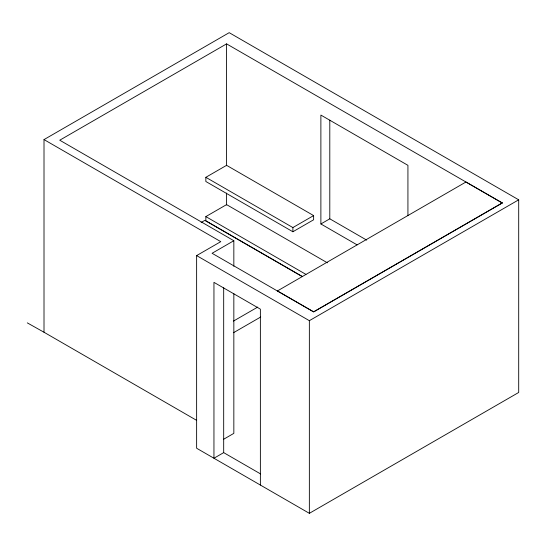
<?xml version="1.0" encoding="UTF-8"?>
<svg xmlns="http://www.w3.org/2000/svg" width="546" height="546" viewBox="0 0 546 546"><rect width="100%" height="100%" fill="white"/><g stroke="black" fill="none" stroke-linecap="round" stroke-linejoin="round"><path stroke-width="0.82" d="M44.008 139.592L229.197 32.671L518.7 199.816L518.7 392.465L309.357 513.329L196.628 448.246L196.628 255.596L220.782 241.653L44.008 139.592L44.008 332.241L196.478 420.27M277.361 290.97L465.963 182.002L502.231 202.941L226.583 43.878L59.746 140.206L233.838 240.718L233.838 266.291M205.842 177.314L226.583 165.336L313.629 215.588L313.629 219.779L292.888 231.757L205.842 181.497L205.842 177.314L292.888 227.566L313.629 215.588M302.245 276.44L205.842 220.782L205.842 216.598L226.583 204.62L327.402 262.824M201.14 222.488L204.825 220.366L301.965 276.447M233.838 240.718L212.08 253.283L313.629 311.909L502.231 203.023M407.93 215.527L407.93 165.336L320.884 115.076L320.884 223.962L329.798 218.823L366.68 240.117M233.47 321.089L257.773 307.057M233.47 332.732L260.722 317.001M277.361 290.888L313.629 311.827L502.231 202.941M196.628 255.596L309.357 320.679L518.7 199.816M223.683 439.23L233.838 433.367L233.838 293.564M260.531 473.901L223.683 452.627L213.95 458.251L213.95 282.35L260.374 309.152L260.374 485.053M27.3 322.87L44.008 332.241M320.884 223.962L357.029 244.833M205.842 216.598L305.924 274.379M329.798 120.14L329.798 218.823M309.357 320.679L309.357 513.329M292.888 227.566L292.888 231.757M226.583 43.878L226.583 165.779M226.583 193.059L226.583 204.989M223.683 287.776L223.683 452.627"/></g></svg>
